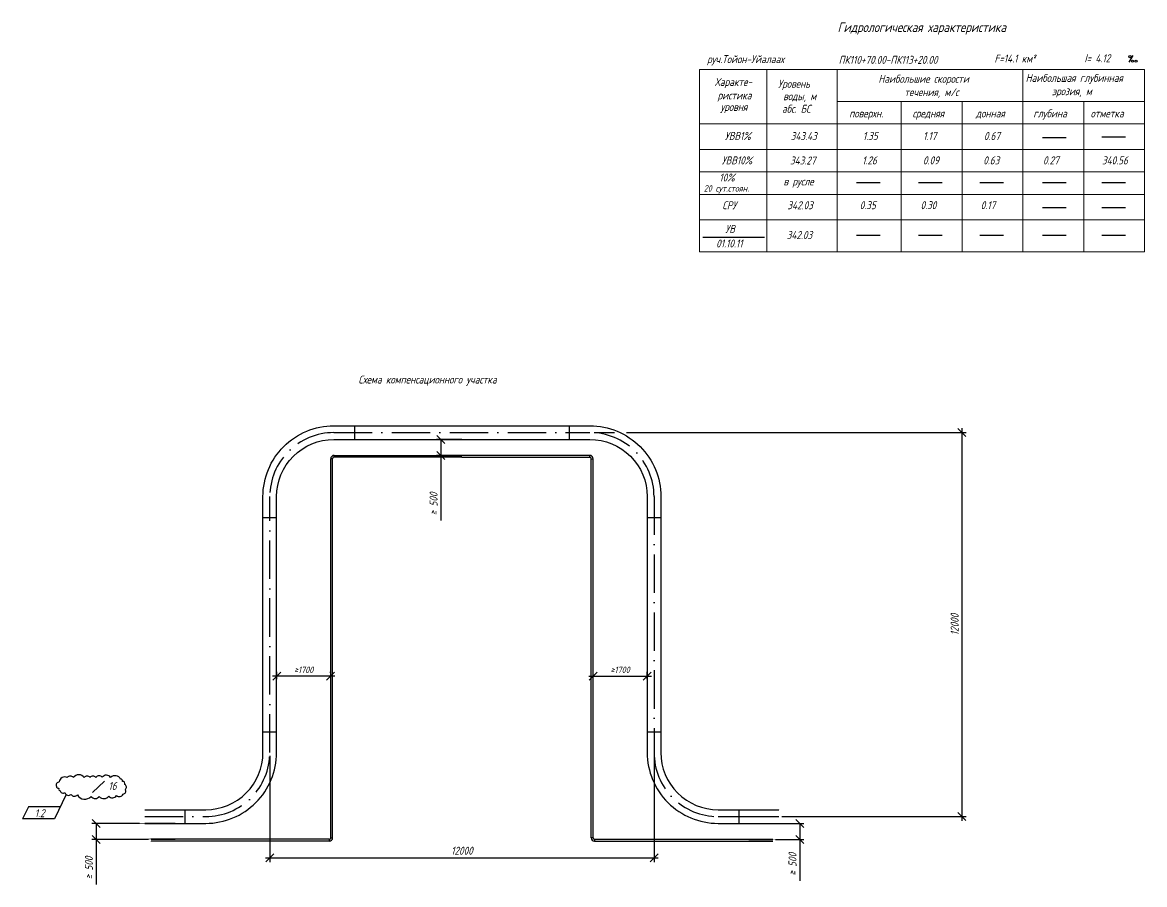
# Model space of a CAD drawing. Extents: x 32 to 1138, y -41 to 702.
# Drawn here: x 510.1 to 860.5, y 432.3 to 701.7 of the extents above; entities that cross this region are included whole.
import ezdxf
from ezdxf.enums import TextEntityAlignment as Align

# ---------------------------------------------------------------- set-up
doc = ezdxf.new("R2010")
doc.units = 0
doc.linetypes.add('ACAD_ISO10W100', pattern=[18, 12, -3, 0, -3])
doc.layers.add('изм.1', color=232, linetype='Continuous')
doc.layers.add('ТХ-Л', color=140, linetype='Continuous')
doc.layers.add('ИИ_ТЕКСТ_018', color=7, linetype='Continuous', lineweight=18)
doc.layers.add('ИИ_ТЕКСТ_025', color=7, linetype='Continuous', lineweight=25)
doc.styles.add('VNIPISIMPLEXCUR', font='simplex.shx', dxfattribs={"width": 0.8, "oblique": 15})
doc.dimstyles.new('Алекс', dxfattribs={"dimtxt": 2.5, "dimasz": 2.5, "dimexe": 1.33, "dimexo": 1, "dimgap": 1, "dimtad": 1, "dimdec": 0, "dimlfac": 100, "dimrnd": 1, "dimzin": 0, "dimdsep": 46, "dimtxsty": 'Standard', "dimblk": 'OBLIQUE', "dimcen": 2.5, "dimdle": 1.33, "dimadec": 0, "dimazin": 0, "dimtfac": 1, "dimtdec": 0, "dimtofl": 0, "dimtmove": 0, "dimatfit": 3, "dimfxl": 1, "dimtolj": 1, "dimtzin": 0, "dimarcsym": 0})

# ---------------------------------------------------------------- blocks, each defined once
blk = doc.blocks.new('Промилле')
at = {"color": 0, "linetype": 'Continuous', "lineweight": -2}
blk.add_lwpolyline([(0, 0), (1.79, 3)], dxfattribs=at)
for centre in [(0.35, 2.48), (1.47, 0.48), (3.08, 0.48)]:
    blk.add_circle(centre, 0.5, dxfattribs=at)
blk = doc.blocks.new('_Oblique')
at = {"color": 0, "linetype": 'ByBlock', "lineweight": -2}
blk.add_line((-0.5, -0.5), (0.5, 0.5), dxfattribs=at)
blk = doc.blocks.new('*D22')
at = {"layer": 'Defpoints', "color": 0, "transparency": 16777216}
for p in [(587.3, 473.54), (707.3, 473.54), (707.3, 440.6)]:
    blk.add_point(p, dxfattribs=at)
at = {"layer": 'ТХ-Л', "color": 0, "lineweight": -2, "transparency": 16777216}
for p, q in [((587.3, 472.54), (587.3, 439.27)), ((707.3, 472.54), (707.3, 439.27)), ((585.97, 440.6), (708.63, 440.6))]:
    blk.add_line(p, q, dxfattribs=at)
at = {"layer": 'ТХ-Л', "color": 0, "lineweight": -2, "transparency": 16777216, "xscale": 2.5, "yscale": 2.5, "zscale": 2.5, "rotation": 180}
blk.add_blockref('_Oblique', (587.3, 440.6), dxfattribs=at)
at = {"layer": 'ТХ-Л', "color": 0, "lineweight": -2, "transparency": 16777216, "xscale": 2.5, "yscale": 2.5, "zscale": 2.5}
blk.add_blockref('_Oblique', (707.3, 440.6), dxfattribs=at)
at = {"layer": 'ТХ-Л', "color": 0, "transparency": 16777216, "insert": (647.3, 442.85), "char_height": 2.5, "attachment_point": 5, "style": 'VNIPISIMPLEXCUR'}
blk.add_mtext('\\A1;12000', dxfattribs=at)
blk = doc.blocks.new('*D23')
at = {"layer": 'Defpoints', "color": 0, "transparency": 16777216}
for p in [(680.8, 573.54), (733.8, 453.54), (803.43, 453.54)]:
    blk.add_point(p, dxfattribs=at)
at = {"layer": 'ТХ-Л', "color": 0, "lineweight": -2, "transparency": 16777216}
for p, q in [((803.43, 574.87), (803.43, 452.21)), ((681.8, 573.54), (685.42, 573.54)), ((689.17, 573.54), (694.9, 573.54)), ((698.65, 573.54), (804.76, 573.54)), ((734.8, 453.54), (804.76, 453.54))]:
    blk.add_line(p, q, dxfattribs=at)
at = {"layer": 'ТХ-Л', "color": 0, "lineweight": -2, "transparency": 16777216, "xscale": 2.5, "yscale": 2.5, "zscale": 2.5}
for p, rotation in [((803.43, 573.54), 90), ((803.43, 453.54), 270)]:
    blk.add_blockref('_Oblique', p, dxfattribs=dict(at, rotation=rotation))
at = {"layer": 'ТХ-Л', "color": 0, "transparency": 16777216, "insert": (801.18, 513.54), "char_height": 2.5, "attachment_point": 5, "rotation": 90, "style": 'VNIPISIMPLEXCUR'}
blk.add_mtext('\\A1;12000', dxfattribs=at)
blk = doc.blocks.new('*D17')
at = {"layer": 'Defpoints', "color": 0, "transparency": 16777216}
for p in [(533.06, 451.39), (558.74, 451.39), (558.74, 446.39)]:
    blk.add_point(p, dxfattribs=at)
at = {"layer": 'ТХ-Л', "color": 0, "lineweight": -2, "transparency": 16777216}
for p, q in [((557.74, 451.39), (531.73, 451.39)), ((533.06, 451.39), (533.06, 445.06)), ((557.74, 446.39), (531.73, 446.39)), ((533.06, 446.39), (533.06, 432.27))]:
    blk.add_line(p, q, dxfattribs=at)
at = {"layer": 'ТХ-Л', "color": 0, "lineweight": -2, "transparency": 16777216, "xscale": 2.5, "yscale": 2.5, "zscale": 2.5}
for p, rotation in [((533.06, 451.39), 90), ((533.06, 446.39), 270)]:
    blk.add_blockref('_Oblique', p, dxfattribs=dict(at, rotation=rotation))
at = {"layer": 'ТХ-Л', "color": 0, "transparency": 16777216, "insert": (530.81, 437.45), "char_height": 2.5, "attachment_point": 5, "rotation": 90, "style": 'VNIPISIMPLEXCUR'}
blk.add_mtext('\\A1;≥ 500', dxfattribs=at)
blk = doc.blocks.new('*D18')
at = {"layer": 'Defpoints', "color": 0, "transparency": 16777216}
for p in [(589.47, 497.41), (589.47, 495.49), (606.31, 497.41)]:
    blk.add_point(p, dxfattribs=at)
at = {"layer": 'ТХ-Л', "color": 0, "lineweight": -2, "transparency": 16777216}
for p, q in [((589.47, 496.49), (589.47, 498.74)), ((606.31, 498.41), (606.31, 498.74)), ((607.64, 497.41), (588.14, 497.41))]:
    blk.add_line(p, q, dxfattribs=at)
at = {"layer": 'ТХ-Л', "color": 0, "lineweight": -2, "transparency": 16777216, "xscale": 2.5, "yscale": 2.5, "zscale": 2.5, "rotation": 180}
blk.add_blockref('_Oblique', (589.47, 497.41), dxfattribs=at)
at = {"layer": 'ТХ-Л', "color": 0, "lineweight": -2, "transparency": 16777216, "xscale": 2.5, "yscale": 2.5, "zscale": 2.5}
blk.add_blockref('_Oblique', (606.31, 497.41), dxfattribs=at)
at = {"layer": 'ТХ-Л', "color": 0, "transparency": 16777216, "insert": (597.89, 499.41), "char_height": 2, "attachment_point": 5, "style": 'VNIPISIMPLEXCUR'}
blk.add_mtext('\\A1;≥1700', dxfattribs=at)
blk = doc.blocks.new('*D19')
at = {"layer": 'Defpoints', "color": 0, "transparency": 16777216}
for p in [(640.7, 571.41), (648.3, 571.41), (648.3, 566.41)]:
    blk.add_point(p, dxfattribs=at)
at = {"layer": 'ТХ-Л', "color": 0, "lineweight": -2, "transparency": 16777216}
for p, q in [((647.3, 571.41), (639.37, 571.41)), ((640.7, 571.41), (640.7, 565.08)), ((647.3, 566.41), (639.37, 566.41)), ((640.7, 566.41), (640.7, 546.05))]:
    blk.add_line(p, q, dxfattribs=at)
at = {"layer": 'ТХ-Л', "color": 0, "lineweight": -2, "transparency": 16777216, "xscale": 2.5, "yscale": 2.5, "zscale": 2.5}
for p, rotation in [((640.7, 571.41), 90), ((640.7, 566.41), 270)]:
    blk.add_blockref('_Oblique', p, dxfattribs=dict(at, rotation=rotation))
at = {"layer": 'ТХ-Л', "color": 0, "transparency": 16777216, "insert": (638.45, 551.23), "char_height": 2.5, "attachment_point": 5, "rotation": 90, "style": 'VNIPISIMPLEXCUR'}
blk.add_mtext('\\A1;≥ 500', dxfattribs=at)
blk = doc.blocks.new('*D20')
at = {"layer": 'Defpoints', "color": 0, "transparency": 16777216}
for p in [(735.86, 451.39), (752.79, 451.39), (735.86, 446.39)]:
    blk.add_point(p, dxfattribs=at)
at = {"layer": 'ТХ-Л', "color": 0, "lineweight": -2, "transparency": 16777216}
for p, q in [((736.86, 451.39), (754.12, 451.39)), ((752.79, 451.39), (752.79, 445.06)), ((736.86, 446.39), (754.12, 446.39)), ((752.79, 446.39), (752.79, 433.44))]:
    blk.add_line(p, q, dxfattribs=at)
at = {"layer": 'ТХ-Л', "color": 0, "lineweight": -2, "transparency": 16777216, "xscale": 2.5, "yscale": 2.5, "zscale": 2.5}
for p, rotation in [((752.79, 451.39), 90), ((752.79, 446.39), 270)]:
    blk.add_blockref('_Oblique', p, dxfattribs=dict(at, rotation=rotation))
at = {"layer": 'ТХ-Л', "color": 0, "transparency": 16777216, "insert": (750.54, 438.62), "char_height": 2.5, "attachment_point": 5, "rotation": 90, "style": 'VNIPISIMPLEXCUR'}
blk.add_mtext('\\A1;≥ 500', dxfattribs=at)
blk = doc.blocks.new('*D21')
at = {"layer": 'Defpoints', "color": 0, "transparency": 16777216}
for p in [(688.29, 497.41), (705.13, 497.41), (705.13, 495.49)]:
    blk.add_point(p, dxfattribs=at)
at = {"layer": 'ТХ-Л', "color": 0, "lineweight": -2, "transparency": 16777216}
for p, q in [((688.29, 498.41), (688.29, 498.74)), ((705.13, 496.49), (705.13, 498.74)), ((686.96, 497.41), (706.46, 497.41))]:
    blk.add_line(p, q, dxfattribs=at)
at = {"layer": 'ТХ-Л', "color": 0, "lineweight": -2, "transparency": 16777216, "xscale": 2.5, "yscale": 2.5, "zscale": 2.5, "rotation": 180}
blk.add_blockref('_Oblique', (688.29, 497.41), dxfattribs=at)
at = {"layer": 'ТХ-Л', "color": 0, "lineweight": -2, "transparency": 16777216, "xscale": 2.5, "yscale": 2.5, "zscale": 2.5}
blk.add_blockref('_Oblique', (705.13, 497.41), dxfattribs=at)
at = {"layer": 'ТХ-Л', "color": 0, "transparency": 16777216, "insert": (696.71, 499.41), "char_height": 2, "attachment_point": 5, "style": 'VNIPISIMPLEXCUR'}
blk.add_mtext('\\A1;≥1700', dxfattribs=at)

msp = doc.modelspace()

# ---------------------------------------------------------------- linework, layer by layer
at = {"layer": 'изм.1'}
msp.add_line((531.909, 461.015), (535.632, 464.637), dxfattribs=at)
msp.add_lwpolyline([(521.526, 464.343, 0.5205671), (520.644, 462.973, 0.5205671), (521.428, 462.385, 0.5205671), (521.819, 461.602, 0.5205671), (523.289, 461.015, 0.5205671), (525.248, 460.428, 0.5205671), (527.207, 460.33, 0.5205671), (531.517, 459.841, 0.5205671), (534.064, 459.841, 0.5205671), (537.003, 459.938, 0.5205671), (539.452, 460.134, 0.5205671), (541.509, 460.526, 0.5205671), (542.195, 461.994, 0.5205671), (541.999, 463.56, 0.5205671), (541.313, 464.539, 0.5205671), (540.726, 465.224, 0.5205671), (537.591, 465.713, 0.5205671), (534.946, 465.811, 0.5205671), (532.987, 465.713, 0.5205671), (531.126, 465.713, 0.5205671), (529.362, 465.713, 0.5205671), (525.934, 465.713, 0.5205671), (524.073, 465.713, 0.5205671)], format="xyb", close=True, dxfattribs=at)
for points in [[(523.758, 460.385), (520.056, 452.793), (510.056, 452.793)], [(521.907, 456.589), (511.907, 456.589), (510.056, 452.793)]]:
    msp.add_lwpolyline(points, dxfattribs=at)
at = {"layer": 'ИИ_ТЕКСТ_018', "lineweight": 18, "flags": 128}
msp.add_lwpolyline([(860.485, 629.988), (860.485, 686.988), (721.485, 686.988), (721.485, 629.988)], close=True, dxfattribs=at)
for points in [[(742.485, 686.988), (742.485, 629.988)], [(764.485, 686.988), (764.485, 629.988)], [(822.485, 686.988), (822.485, 629.988)], [(860.485, 676.988), (764.485, 676.988)], [(784.485, 676.988), (784.485, 629.988)], [(803.485, 676.988), (803.485, 629.988)], [(841.485, 676.988), (841.485, 629.988)], [(860.485, 669.988), (721.485, 669.988)], [(860.485, 661.988), (721.485, 661.988)], [(860.485, 654.988), (721.485, 654.988)], [(860.485, 647.988), (721.485, 647.988)], [(860.485, 639.988), (721.485, 639.988)]]:
    msp.add_lwpolyline(points, dxfattribs=at)
at = {"layer": 'ИИ_ТЕКСТ_025', "flags": 128}
for points in [[(847.184, 665.944), (854.556, 665.944)], [(828.661, 665.743), (836.033, 665.743)], [(770.504, 651.733), (777.876, 651.733)], [(789.868, 651.733), (797.24, 651.733)], [(809.09, 651.733), (816.462, 651.733)], [(828.661, 651.733), (836.033, 651.733)], [(847.184, 651.733), (854.556, 651.733)], [(828.661, 643.941), (836.033, 643.941)], [(847.184, 643.941), (854.556, 643.941)], [(722.589, 634.648), (741.822, 634.648)], [(770.504, 635.253), (777.876, 635.253)], [(789.868, 635.253), (797.24, 635.253)], [(809.09, 635.253), (816.462, 635.253)], [(828.661, 635.21), (836.033, 635.21)], [(847.184, 635.21), (854.556, 635.21)]]:
    msp.add_lwpolyline(points, dxfattribs=at)
at = {"layer": 'ТХ-Л', "lineweight": 30}
for points in [[(548.252, 455.666), (567.299, 455.666, 0.4142136), (585.169, 473.536), (585.169, 553.536, -0.4142136), (607.299, 575.666), (687.299, 575.666, -0.4142136), (709.429, 553.536), (709.429, 473.536, 0.4142136), (727.299, 455.666), (746.347, 455.666)], [(548.252, 451.406), (567.299, 451.406, 0.4142136), (589.429, 473.536), (589.429, 553.536, -0.4142136), (607.299, 571.406), (687.299, 571.406, -0.4142136), (705.169, 553.536), (705.169, 473.536, 0.4142136), (727.299, 451.406), (746.347, 451.406)]]:
    msp.add_lwpolyline(points, format="xyb", dxfattribs=at)
for points in [[(613.799, 575.666), (613.799, 571.406)], [(680.799, 575.666), (680.799, 571.406)], [(606.345, 446.901), (606.332, 565.381)], [(606.902, 565.381), (606.332, 565.381)], [(606.915, 446.901), (606.902, 565.381)], [(607.367, 565.846), (607.367, 566.416)], [(607.367, 566.416), (647.299, 566.416)], [(647.299, 565.846), (607.367, 565.846)], [(687.231, 566.416), (647.299, 566.416)], [(647.299, 565.846), (687.231, 565.846)], [(687.231, 565.846), (687.231, 566.416)], [(687.684, 446.901), (687.696, 565.381)], [(687.696, 565.381), (688.266, 565.381)], [(688.254, 446.901), (688.266, 565.381)], [(585.169, 547.036), (589.429, 547.036)], [(705.169, 547.036), (709.429, 547.036)], [(585.169, 480.036), (589.429, 480.036)], [(705.169, 480.036), (709.429, 480.036)], [(560.799, 455.666), (560.799, 451.406)], [(733.799, 455.666), (733.799, 451.406)], [(605.88, 446.436), (550.18, 446.436)], [(605.88, 445.866), (550.18, 445.866)], [(605.88, 446.436), (605.88, 445.866)], [(606.345, 446.901), (606.915, 446.901)], [(688.254, 446.901), (687.684, 446.901)], [(688.719, 446.436), (688.719, 445.866)], [(688.719, 446.436), (744.419, 446.436)], [(688.719, 445.866), (744.419, 445.866)]]:
    msp.add_lwpolyline(points, dxfattribs=at)
at = {"layer": 'ТХ-Л', "linetype": 'ACAD_ISO10W100'}
msp.add_lwpolyline([(548.252, 453.536), (567.299, 453.536, 0.4142136), (587.299, 473.536), (587.299, 553.536, -0.4142136), (607.299, 573.536), (687.299, 573.536, -0.4142136), (707.299, 553.536), (707.299, 473.536, 0.4142136), (727.299, 453.536), (746.347, 453.536)], format="xyb", dxfattribs=at)
at = {"layer": 'ТХ-Л', "lineweight": 30}
for centre, radius, start, end in [((607.367, 565.381), 1.035, 90, 180), ((607.367, 565.381), 0.465, 90, 180), ((687.231, 565.381), 1.035, 0, 90), ((687.231, 565.381), 0.465, 0, 90), ((605.88, 446.901), 1.035, 270, 360), ((605.88, 446.901), 0.465, 270, 360), ((688.719, 446.901), 1.035, 180, 270), ((688.719, 446.901), 0.465, 180, 270)]:
    msp.add_arc(centre, radius, start, end, dxfattribs=at)

# ---------------------------------------------------------------- block references
at = {"layer": 'ИИ_ТЕКСТ_025', "xscale": 0.6999999999998181, "yscale": 0.6999999999998181, "zscale": 0.6999999999998181}
msp.add_blockref('Промилле', (855.69, 689.295), dxfattribs=at)

# ---------------------------------------------------------------- texts
at = {"layer": 'изм.1', "char_height": 2.5, "attachment_point": 1, "style": 'VNIPISIMPLEXCUR'}
for s, insert in [('16', (536.905, 464.343)), ('1.2', (513.885, 455.827))]:
    msp.add_mtext_dynamic_manual_height_columns(s, width=6.56325, gutter_width=25, heights=[0], dxfattribs=dict(at, insert=insert))
at = {"layer": 'ИИ_ТЕКСТ_025', "style": 'VNIPISIMPLEXCUR', "oblique": 15, "width": 0.8}
msp.add_text('Гидрологическая характеристика', height=3, dxfattribs=at).set_placement((790.922, 699.827), align=Align.MIDDLE)
for s, height, p in [('руч.Тойон-Уйалаах', 2.5, (723.858, 689.006)), ('ПК110+70.00-ПК113+20.00', 2.5, (764.954, 688.786)), ('F=14.1 км²', 2.5, (813.599, 689.197)), ('I= 4.12', 2.5, (841.708, 689.287)), ('Характе-', 2.5, (726.238, 681.881)), ('Уровень ', 2.5, (746.045, 681.305)), ('Наибольшие скорости', 2.5, (777.365, 682.87)), ('Наибольшая глубинная', 2.5, (823.356, 683.141)), ('течения, м/с', 2.5, (785.492, 678.703)), ('эрозия, м', 2.5, (831.548, 678.974)), ('ристика', 2.5, (727.128, 677.678)), ('воды, м', 2.5, (747.625, 677.416)), ('уровня', 2.5, (728.029, 674.072)), ('абс. БС', 2.5, (747.256, 673.498)), ('поверхн.', 2.5, (768.241, 672.039)), ('средняя', 2.5, (788.017, 672.039)), ('донная', 2.5, (807.793, 672.039)), ('глубина', 2.5, (825.751, 672.039)), ('отметка', 2.5, (843.63, 672.039)), ('УВВ1% ', 2.5, (729.395, 664.999)), ('343.43', 2.5, (749.978, 664.957)), ('1.35', 2.5, (772.519, 664.999)), ('1.17', 2.5, (791.327, 664.999)), ('0.67', 2.5, (810.325, 664.999)), ('УВВ10%', 2.5, (728.405, 657.367)), ('343.27', 2.5, (749.748, 657.324)), ('1.26', 2.5, (772.289, 657.367)), ('0.09', 2.5, (791.287, 657.367)), ('0.63', 2.5, (810.095, 657.367)), ('0.27', 2.5, (828.777, 657.367)), ('340.56', 2.5, (847.165, 657.367)), ('10%', 2.5, (727.683, 652.008)), ('в русле', 2.5, (747.724, 650.781)), ('20 сут.стоян.', 2, (722.807, 648.855)), ('СРУ', 2.5, (728.643, 643.338)), ('342.03', 2.5, (748.944, 643.338)), ('0.35', 2.5, (771.52, 643.362)), ('0.30', 2.5, (790.517, 643.362)), ('0.17', 2.5, (809.325, 643.362)), ('УВ', 2.5, (729.541, 635.95)), ('342.03', 2.5, (748.724, 634.031)), ('01.10.11', 2.5, (726.692, 631.392))]:
    msp.add_text(s, height=height, dxfattribs=at).set_placement(p)
at = {"layer": 'ТХ-Л', "ltscale": 100, "insert": (614.988, 591.369), "char_height": 2.5, "attachment_point": 1, "style": 'VNIPISIMPLEXCUR'}
msp.add_mtext_dynamic_manual_height_columns('Схема компенсационного участка', width=59.36275, gutter_width=12.5, heights=[0], dxfattribs=at)

# ---------------------------------------------------------------- dimensions: what is measured, and where the dimension line sits
at = {"layer": 'ТХ-Л'}
dim = msp.add_linear_dim(base=(803.427, 453.536), p1=(680.799, 573.536), p2=(733.799, 453.536), angle=90, dimstyle='Алекс', override={"dimtxsty": 'VNIPISIMPLEXCUR'}, dxfattribs=at)
dim.commit()
dim.dimension.update_dxf_attribs({"geometry": '*D23', "text_midpoint": (803.427, 513.536), "dimtype": 160})
for base, p1, p2, angle, text, override, picture, middle in [((640.699, 571.406), (648.299, 566.406), (648.299, 571.406), 90, '≥ <>', {"dimtxsty": 'VNIPISIMPLEXCUR'}, '*D19', (640.699, 551.234)), ((705.125, 497.413), (688.29, 497.413), (705.125, 495.492), 180, '≥1700', {"dimtxt": 2, "dimtxsty": 'VNIPISIMPLEXCUR'}, '*D21', (696.708, 497.413)), ((533.058, 451.387), (558.739, 446.387), (558.739, 451.387), 90, '≥ <>', {"dimtxsty": 'VNIPISIMPLEXCUR'}, '*D17', (533.058, 437.45))]:
    dim = msp.add_linear_dim(base=base, p1=p1, p2=p2, angle=angle, text=text, dimstyle='Алекс', override=override, dxfattribs=at)
    dim.commit()
    dim.dimension.update_dxf_attribs({"geometry": picture, "text_midpoint": middle, "dimtype": 160})
dim = msp.add_linear_dim(base=(589.473, 497.413), p1=(606.308, 497.413), p2=(589.473, 495.492), text='≥1700', dimstyle='Алекс', override={"dimtxt": 2, "dimtxsty": 'VNIPISIMPLEXCUR'}, dxfattribs=at)
dim.commit()
dim.dimension.update_dxf_attribs({"geometry": '*D18', "text_midpoint": (597.891, 497.413), "dimtype": 160})
dim = msp.add_linear_dim(base=(707.299, 440.599), p1=(587.299, 473.536), p2=(707.299, 473.536), dimstyle='Алекс', override={"dimtxsty": 'VNIPISIMPLEXCUR'}, dxfattribs=at)
dim.commit()
dim.dimension.update_dxf_attribs({"geometry": '*D22', "text_midpoint": (647.299, 440.599), "dimtype": 160})

# ---------------------------------------------------------------- next in the draw order: wipeouts: each hides what was drawn before it
at = {"linetype": 'Continuous'}
for points in [[(548.252, 451.406), (548.252, 455.666), (546.628, 455.666), (546.628, 451.406)], [(746.347, 451.406), (746.347, 455.666), (747.181, 455.666), (747.181, 451.406)], [(550.18, 445.866), (550.18, 446.436), (549.471, 446.436), (549.471, 445.866)]]:
    msp.add_wipeout(points, dxfattribs=at).dxf.layer = 'ТХ-Л'

# ---------------------------------------------------------------- next in the draw order: dimensions: what is measured, and where the dimension line sits
at = {"layer": 'ТХ-Л'}
dim = msp.add_linear_dim(base=(752.789, 451.387), p1=(735.859, 446.387), p2=(735.859, 451.387), angle=90, text='≥ <>', dimstyle='Алекс', override={"dimtxsty": 'VNIPISIMPLEXCUR'}, dxfattribs=at)
dim.commit()
dim.dimension.update_dxf_attribs({"geometry": '*D20', "text_midpoint": (752.789, 438.622), "dimtype": 160})

# ---------------------------------------------------------------- next in the draw order: wipeouts: each hides what was drawn before it
at = {"linetype": 'Continuous'}
msp.add_wipeout([(744.419, 445.866), (744.419, 446.436), (745.127, 446.436), (745.127, 445.866)], dxfattribs=at).dxf.layer = 'ТХ-Л'

doc.saveas('drawing.dxf')
